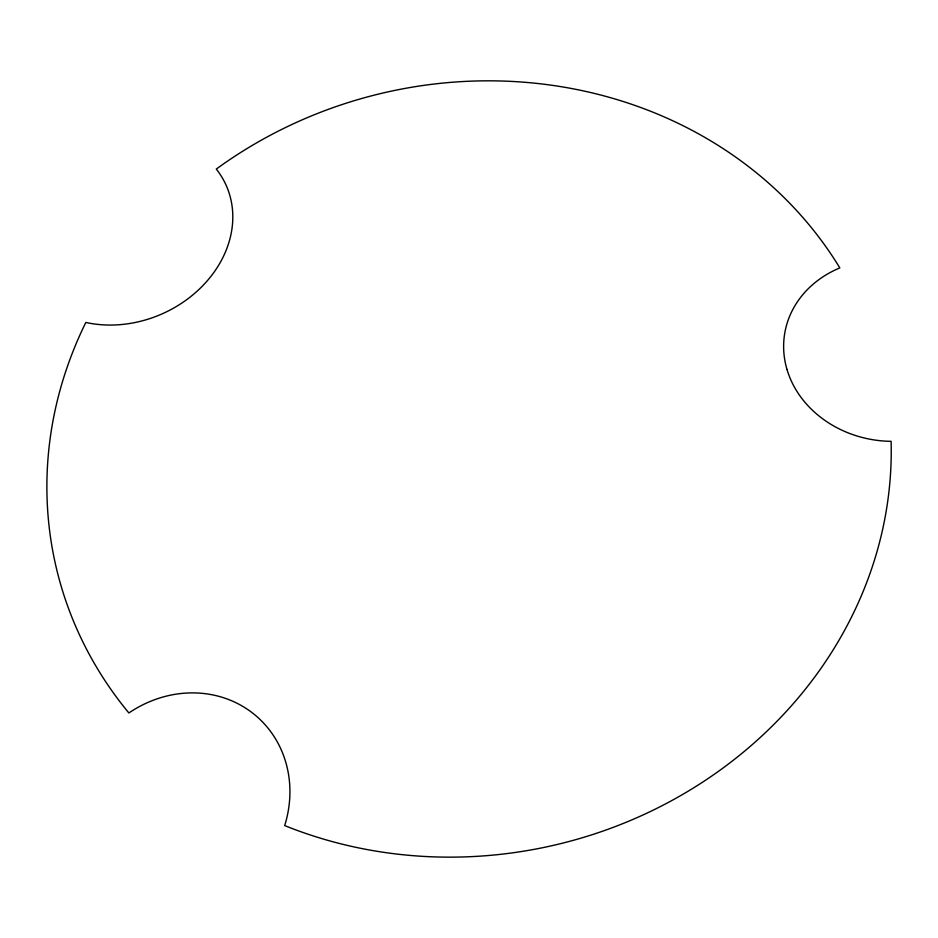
<?xml version="1.0" encoding="UTF-8"?>
<svg xmlns="http://www.w3.org/2000/svg" width="938" height="938" viewBox="0 0 938 938"><rect width="100%" height="100%" fill="white"/><g stroke="black" fill="none" stroke-linecap="round" stroke-linejoin="round"><path stroke-width="1.41" d="M786.994 369.478A104.622 90.623 8.7 0 0 891.1 441.329A424.445 385.694 -14.3 0 1 284.683 825.581A112.607 102.805 -49.3 0 0 250.047 711.145A112.607 102.805 -49.3 0 0 128.881 712.974A424.445 385.694 -14.3 0 1 85.839 322.449A110.309 91.138 -24.2 0 0 208.013 279.934A110.309 91.138 -24.2 0 0 216.279 169.075A424.445 385.694 -14.3 0 1 839.827 267.916A104.622 90.623 8.7 0 0 786.994 369.478"/></g></svg>
